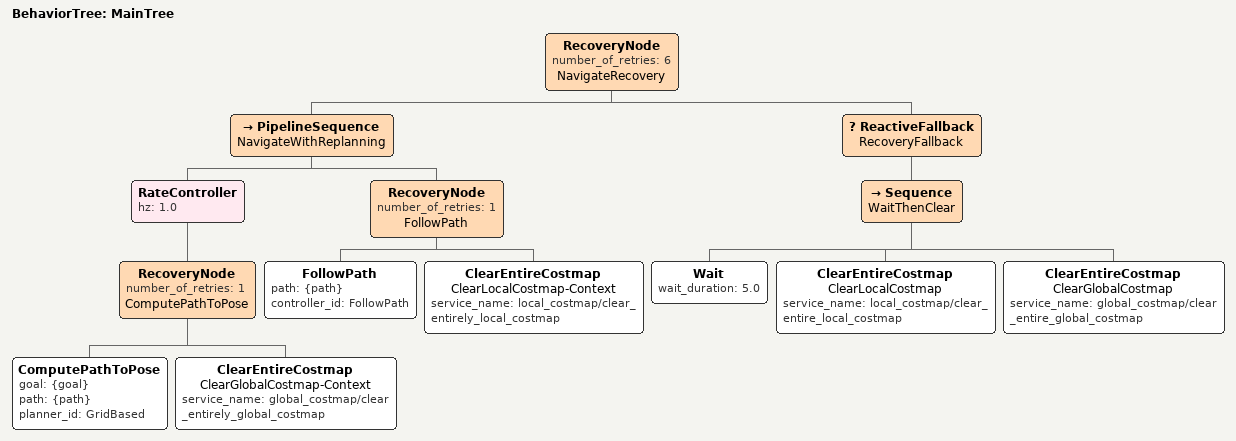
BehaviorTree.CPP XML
<root main_tree_to_execute="MainTree">
  <BehaviorTree ID="MainTree">
    <RecoveryNode number_of_retries="6" name="NavigateRecovery">
      <PipelineSequence name="NavigateWithReplanning">
        <RateController hz="1.0">
          <RecoveryNode number_of_retries="1" name="ComputePathToPose">
            <ComputePathToPose goal="{goal}" path="{path}" planner_id="GridBased"/>
            <ClearEntireCostmap name="ClearGlobalCostmap-Context" service_name="global_costmap/clear_entirely_global_costmap"/>
          </RecoveryNode>
        </RateController>
        <RecoveryNode number_of_retries="1" name="FollowPath">
          <FollowPath path="{path}" controller_id="FollowPath"/>
          <ClearEntireCostmap name="ClearLocalCostmap-Context" service_name="local_costmap/clear_entirely_local_costmap"/>
        </RecoveryNode>
      </PipelineSequence>
      <ReactiveFallback name="RecoveryFallback">
        <Sequence name="WaitThenClear">
          <!-- 1) 기다렸다가 -->
          <Wait wait_duration="5.0"/>
          <!-- 2) costmap만 초기화 -->
          <ClearEntireCostmap
            name="ClearLocalCostmap"
            service_name="local_costmap/clear_entire_local_costmap"/>
          <ClearEntireCostmap
            name="ClearGlobalCostmap"
            service_name="global_costmap/clear_entire_global_costmap"/>
        </Sequence>
      </ReactiveFallback>
    </RecoveryNode>
  </BehaviorTree>
</root>
